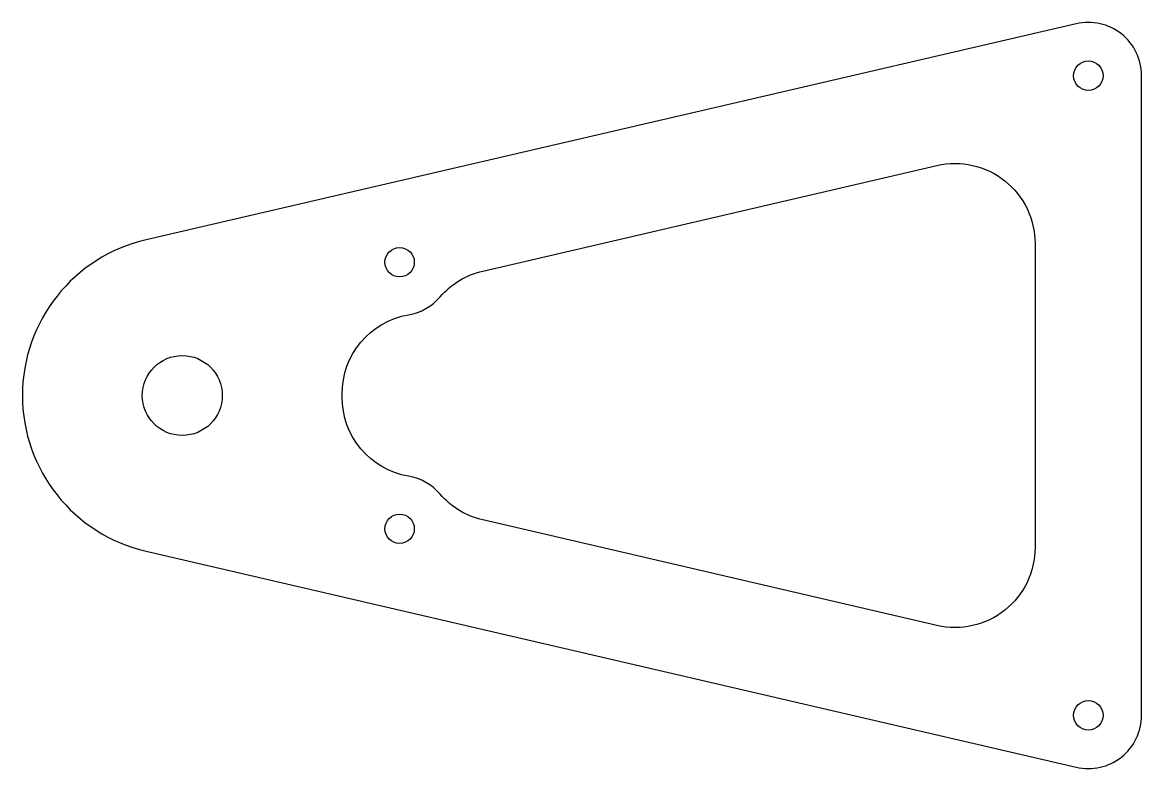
# Model space of a CAD drawing. Header units: inches. Extents: x -5 to 0.25, y -1.75 to 1.75.
import ezdxf

# ---------------------------------------------------------------- set-up
doc = ezdxf.new("R2010")
doc.units = ezdxf.units.IN
doc.header["$MEASUREMENT"] = 0

msp = doc.modelspace()

# ---------------------------------------------------------------- linework, layer by layer
for points in [[(0.25, 1.5, 0.482722), (-0.0565, 1.7435), (-4.4196, 0.7306, 0.794432), (-4.4196, -0.7306), (-0.0565, -1.7435, 0.482722), (0.25, -1.5)], [(-0.25, 0.7133), (-0.25, -0.7133, -0.482722), (-0.7098, -1.0786), (-2.8404, -0.5839, -0.16005), (-3.0405, -0.4624, 0.17512), (-3.1883, -0.3786, -0.367656), (-3.5, -0.006, 0.00398), (-3.5, 0.006, -0.367656), (-3.1883, 0.3786, 0.17512), (-3.0405, 0.4624, -0.16005), (-2.8404, 0.5839), (-0.7098, 1.0786, -0.482722)]]:
    msp.add_lwpolyline(points, format="xyb", close=True)
for centre, radius in [((0, 1.5), 0.069), ((-3.2305, 0.625), 0.069), ((-4.25, 0), 0.1875), ((-3.2305, -0.625), 0.069), ((0, -1.5), 0.069)]:
    msp.add_circle(centre, radius)

doc.saveas('drawing.dxf')
